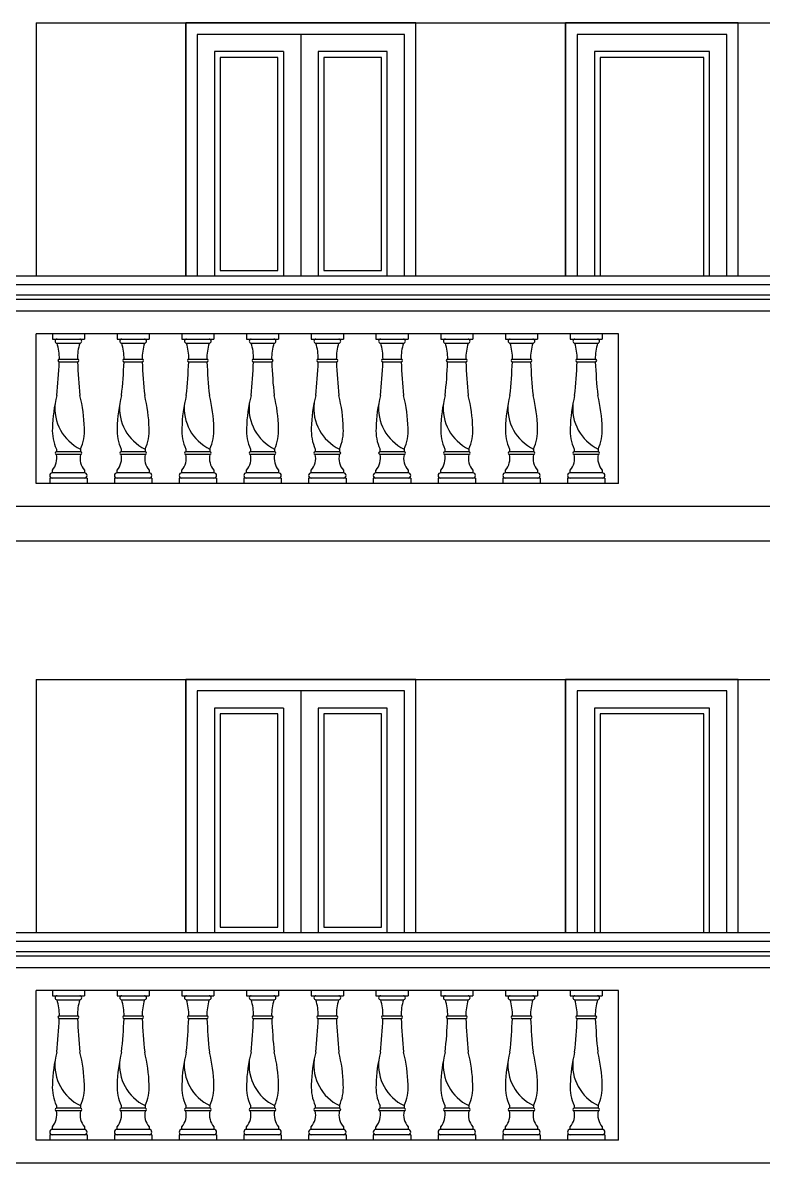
# Model space of a CAD drawing. Header units: metres. Extents: x 10 to 343, y 349 to 530.
# Drawn here: x 244.855 to 248.071, y 464.831 to 469.781 of the extents above; entities that cross this region are included whole.
import ezdxf

# ---------------------------------------------------------------- set-up
doc = ezdxf.new("R2010")
doc.units = ezdxf.units.M

msp = doc.modelspace()

# ---------------------------------------------------------------- linework, layer by layer
at = {"ltscale": 400}
for p, q in [((244.9127, 469.7812), (248.1927, 469.7812)), ((244.9127, 469.7812), (244.9127, 468.6812)), ((245.5627, 468.6812), (245.5627, 469.7812)), ((246.5627, 469.7812), (245.5627, 469.7812)), ((245.5627, 469.7812), (245.5627, 468.6812)), ((246.5627, 469.7812), (245.5627, 469.7812)), ((246.5627, 468.6812), (246.5627, 469.7812)), ((246.5627, 468.6812), (246.5627, 469.7812)), ((247.2127, 468.6812), (247.2127, 469.7812)), ((247.9627, 468.6812), (247.9627, 469.7812)), ((246.5127, 469.7312), (245.6127, 469.7312)), ((245.6127, 469.7312), (245.6127, 468.6812)), ((246.0627, 469.7312), (246.0627, 468.6812)), ((246.5127, 468.6812), (246.5127, 469.7312)), ((245.9877, 469.6562), (245.6877, 469.6562)), ((245.6877, 469.6562), (245.6877, 468.6812)), ((245.9877, 469.6562), (245.9877, 468.6812)), ((246.4377, 469.6562), (246.1377, 469.6562)), ((246.1377, 469.6562), (246.1377, 468.6812)), ((246.4377, 468.6812), (246.4377, 469.6562)), ((248.2927, 468.6812), (242.3327, 468.6812)), ((248.2927, 468.6437), (242.3327, 468.6437)), ((243.1827, 468.5312), (248.1927, 468.5312)), ((244.9127, 467.7812), (244.9127, 468.4312)), ((247.4427, 468.4312), (244.9127, 468.4312)), ((247.4427, 467.7812), (247.4427, 468.4312)), ((247.4427, 467.7812), (244.9127, 467.7812)), ((248.2427, 467.6812), (242.3827, 467.6812)), ((248.2427, 467.5312), (242.3827, 467.5312)), ((244.9127, 466.9312), (248.1927, 466.9312)), ((244.9127, 466.9312), (244.9127, 465.8312)), ((245.5627, 465.8312), (245.5627, 466.9312)), ((246.5627, 466.9312), (245.5627, 466.9312)), ((245.5627, 466.9312), (245.5627, 465.8312)), ((246.5627, 466.9312), (245.5627, 466.9312)), ((246.5627, 465.8312), (246.5627, 466.9312)), ((246.5627, 465.8312), (246.5627, 466.9312)), ((247.2127, 465.8312), (247.2127, 466.9312)), ((247.9627, 465.8312), (247.9627, 466.9312)), ((246.5127, 466.8812), (245.6127, 466.8812)), ((245.6127, 466.8812), (245.6127, 465.8312)), ((246.0627, 466.8812), (246.0627, 465.8312)), ((246.5127, 465.8312), (246.5127, 466.8812)), ((245.9877, 466.8062), (245.6877, 466.8062)), ((245.6877, 466.8062), (245.6877, 465.8312)), ((245.9877, 466.8062), (245.9877, 465.8312)), ((246.4377, 466.8062), (246.1377, 466.8062)), ((246.1377, 466.8062), (246.1377, 465.8312)), ((246.4377, 465.8312), (246.4377, 466.8062)), ((248.2927, 465.8312), (242.3327, 465.8312)), ((248.2927, 465.7937), (242.3327, 465.7937)), ((243.1827, 465.6812), (248.1927, 465.6812)), ((244.9127, 464.9312), (244.9127, 465.5812)), ((247.4427, 465.5812), (244.9127, 465.5812)), ((247.4427, 464.9312), (247.4427, 465.5812)), ((247.4427, 464.9312), (244.9127, 464.9312)), ((248.2427, 464.8312), (242.3827, 464.8312))]:
    msp.add_line(p, q, dxfattribs=at)
for p, q in [((244.7977, 468.6), (248.2468, 468.6)), ((244.7977, 468.5812), (248.2407, 468.5812)), ((244.7977, 465.75), (248.2468, 465.75)), ((244.7977, 465.7312), (248.2407, 465.7312))]:
    msp.add_line(p, q)
at = {"color": 8}
for p, q in [((244.9836, 468.4312), (244.9836, 468.408)), ((245.1229, 468.4312), (245.1229, 468.408)), ((245.2647, 468.4312), (245.2647, 468.408)), ((245.404, 468.4312), (245.404, 468.408)), ((245.5458, 468.4312), (245.5458, 468.408)), ((245.6851, 468.4312), (245.6851, 468.408)), ((245.8269, 468.4312), (245.8269, 468.408)), ((245.9662, 468.4312), (245.9662, 468.408)), ((246.108, 468.4312), (246.108, 468.408)), ((246.2473, 468.4312), (246.2473, 468.408)), ((246.3891, 468.4312), (246.3891, 468.408)), ((246.5284, 468.4312), (246.5284, 468.408)), ((246.6702, 468.4312), (246.6702, 468.408)), ((246.8095, 468.4312), (246.8095, 468.408)), ((246.9514, 468.4312), (246.9514, 468.408)), ((247.0906, 468.4312), (247.0906, 468.408)), ((247.2325, 468.4312), (247.2325, 468.408)), ((247.3718, 468.4312), (247.3718, 468.408)), ((244.9836, 468.408), (245.1229, 468.408)), ((245.0039, 468.3906), (245.1026, 468.3906)), ((245.2647, 468.408), (245.404, 468.408)), ((245.285, 468.3906), (245.3837, 468.3906)), ((245.5458, 468.408), (245.6851, 468.408)), ((245.5661, 468.3906), (245.6648, 468.3906)), ((245.8269, 468.408), (245.9662, 468.408)), ((245.8472, 468.3906), (245.9459, 468.3906)), ((246.108, 468.408), (246.2473, 468.408)), ((246.1283, 468.3906), (246.227, 468.3906)), ((246.3891, 468.408), (246.5284, 468.408)), ((246.4094, 468.3906), (246.5081, 468.3906)), ((246.6702, 468.408), (246.8095, 468.408)), ((246.6906, 468.3906), (246.7892, 468.3906)), ((246.9514, 468.408), (247.0906, 468.408)), ((246.9717, 468.3906), (247.0703, 468.3906)), ((247.2325, 468.408), (247.3718, 468.408)), ((247.2528, 468.3906), (247.3514, 468.3906)), ((245.0137, 468.321), (245.0928, 468.321)), ((245.2948, 468.321), (245.3739, 468.321)), ((245.5759, 468.321), (245.655, 468.321)), ((245.857, 468.321), (245.9361, 468.321)), ((246.1381, 468.321), (246.2172, 468.321)), ((246.4192, 468.321), (246.4983, 468.321)), ((246.7003, 468.321), (246.7794, 468.321)), ((246.9815, 468.321), (247.0605, 468.321)), ((247.2626, 468.321), (247.3417, 468.321)), ((245.0137, 468.3094), (245.0928, 468.3094)), ((245.2948, 468.3094), (245.3739, 468.3094)), ((245.5759, 468.3094), (245.655, 468.3094)), ((245.857, 468.3094), (245.9361, 468.3094)), ((246.1381, 468.3094), (246.2172, 468.3094)), ((246.4192, 468.3094), (246.4983, 468.3094)), ((246.7003, 468.3094), (246.7794, 468.3094)), ((246.9815, 468.3094), (247.0605, 468.3094)), ((247.2626, 468.3094), (247.3417, 468.3094)), ((245.001, 467.9311), (245.001, 467.9195)), ((245.1055, 467.9311), (245.1055, 467.9195)), ((245.2821, 467.9311), (245.2821, 467.9195)), ((245.3866, 467.9311), (245.3866, 467.9195)), ((245.5632, 467.9311), (245.5632, 467.9195)), ((245.6677, 467.9311), (245.6677, 467.9195)), ((245.8443, 467.9311), (245.8443, 467.9195)), ((245.9488, 467.9311), (245.9488, 467.9195)), ((246.1254, 467.9311), (246.1254, 467.9195)), ((246.2299, 467.9311), (246.2299, 467.9195)), ((246.4065, 467.9311), (246.4065, 467.9195)), ((246.511, 467.9311), (246.511, 467.9195)), ((246.6877, 467.9311), (246.6877, 467.9195)), ((246.7921, 467.9311), (246.7921, 467.9195)), ((246.9688, 467.9311), (246.9688, 467.9195)), ((247.0732, 467.9311), (247.0732, 467.9195)), ((247.2499, 467.9311), (247.2499, 467.9195)), ((247.3543, 467.9311), (247.3543, 467.9195)), ((245.1055, 467.9195), (245.001, 467.9195)), ((245.1055, 467.9079), (245.001, 467.9079)), ((245.3866, 467.9195), (245.2821, 467.9195)), ((245.3866, 467.9079), (245.2821, 467.9079)), ((245.6677, 467.9195), (245.5632, 467.9195)), ((245.6677, 467.9079), (245.5632, 467.9079)), ((245.9488, 467.9195), (245.8443, 467.9195)), ((245.9488, 467.9079), (245.8443, 467.9079)), ((246.2299, 467.9195), (246.1254, 467.9195)), ((246.2299, 467.9079), (246.1254, 467.9079)), ((246.511, 467.9195), (246.4065, 467.9195)), ((246.511, 467.9079), (246.4065, 467.9079)), ((246.7921, 467.9195), (246.6877, 467.9195)), ((246.7921, 467.9079), (246.6877, 467.9079)), ((247.0732, 467.9195), (246.9688, 467.9195)), ((247.0732, 467.9079), (246.9688, 467.9079)), ((247.3543, 467.9195), (247.2499, 467.9195)), ((247.3543, 467.9079), (247.2499, 467.9079)), ((244.9836, 467.8277), (244.9836, 467.8393)), ((245.1229, 467.8277), (244.9836, 467.8277)), ((245.1229, 467.8393), (245.1229, 467.8277)), ((245.2647, 467.8277), (245.2647, 467.8393)), ((245.404, 467.8277), (245.2647, 467.8277)), ((245.404, 467.8393), (245.404, 467.8277)), ((245.5458, 467.8277), (245.5458, 467.8393)), ((245.6851, 467.8277), (245.5458, 467.8277)), ((245.6851, 467.8393), (245.6851, 467.8277)), ((245.8269, 467.8277), (245.8269, 467.8393)), ((245.9662, 467.8277), (245.8269, 467.8277)), ((245.9662, 467.8393), (245.9662, 467.8277)), ((246.108, 467.8277), (246.108, 467.8393)), ((246.2473, 467.8277), (246.108, 467.8277)), ((246.2473, 467.8393), (246.2473, 467.8277)), ((246.3891, 467.8277), (246.3891, 467.8393)), ((246.5284, 467.8277), (246.3891, 467.8277)), ((246.5284, 467.8393), (246.5284, 467.8277)), ((246.6702, 467.8277), (246.6702, 467.8393)), ((246.8095, 467.8277), (246.6702, 467.8277)), ((246.8095, 467.8393), (246.8095, 467.8277)), ((246.9514, 467.8277), (246.9514, 467.8393)), ((247.0906, 467.8277), (246.9514, 467.8277)), ((247.0906, 467.8393), (247.0906, 467.8277)), ((247.2325, 467.8277), (247.2325, 467.8393)), ((247.3718, 467.8277), (247.2325, 467.8277)), ((247.3718, 467.8393), (247.3718, 467.8277)), ((245.1345, 467.8044), (244.972, 467.8044)), ((244.972, 467.8044), (244.972, 467.7812)), ((245.1345, 467.8044), (245.1345, 467.7812)), ((245.4156, 467.8044), (245.2531, 467.8044)), ((245.2531, 467.8044), (245.2531, 467.7812)), ((245.4156, 467.8044), (245.4156, 467.7812)), ((245.6967, 467.8044), (245.5342, 467.8044)), ((245.5342, 467.8044), (245.5342, 467.7812)), ((245.6967, 467.8044), (245.6967, 467.7812)), ((245.9778, 467.8044), (245.8153, 467.8044)), ((245.8153, 467.8044), (245.8153, 467.7812)), ((245.9778, 467.8044), (245.9778, 467.7812)), ((246.2589, 467.8044), (246.0964, 467.8044)), ((246.0964, 467.8044), (246.0964, 467.7812)), ((246.2589, 467.8044), (246.2589, 467.7812)), ((246.54, 467.8044), (246.3775, 467.8044)), ((246.3775, 467.8044), (246.3775, 467.7812)), ((246.54, 467.8044), (246.54, 467.7812)), ((246.8211, 467.8044), (246.6586, 467.8044)), ((246.6586, 467.8044), (246.6586, 467.7812)), ((246.8211, 467.8044), (246.8211, 467.7812)), ((247.1022, 467.8044), (246.9397, 467.8044)), ((246.9397, 467.8044), (246.9397, 467.7812)), ((247.1022, 467.8044), (247.1022, 467.7812)), ((247.3834, 467.8044), (247.2209, 467.8044)), ((247.2209, 467.8044), (247.2209, 467.7812)), ((247.3834, 467.8044), (247.3834, 467.7812)), ((244.9836, 465.5812), (244.9836, 465.558)), ((244.9836, 465.558), (245.1229, 465.558)), ((245.1229, 465.5812), (245.1229, 465.558)), ((245.2647, 465.5812), (245.2647, 465.558)), ((245.2647, 465.558), (245.404, 465.558)), ((245.404, 465.5812), (245.404, 465.558)), ((245.5458, 465.5812), (245.5458, 465.558)), ((245.5458, 465.558), (245.6851, 465.558)), ((245.6851, 465.5812), (245.6851, 465.558)), ((245.8269, 465.5812), (245.8269, 465.558)), ((245.8269, 465.558), (245.9662, 465.558)), ((245.9662, 465.5812), (245.9662, 465.558)), ((246.108, 465.5812), (246.108, 465.558)), ((246.108, 465.558), (246.2473, 465.558)), ((246.2473, 465.5812), (246.2473, 465.558)), ((246.3891, 465.5812), (246.3891, 465.558)), ((246.3891, 465.558), (246.5284, 465.558)), ((246.5284, 465.5812), (246.5284, 465.558)), ((246.6702, 465.5812), (246.6702, 465.558)), ((246.6702, 465.558), (246.8095, 465.558)), ((246.8095, 465.5812), (246.8095, 465.558)), ((246.9514, 465.5812), (246.9514, 465.558)), ((246.9514, 465.558), (247.0906, 465.558)), ((247.0906, 465.5812), (247.0906, 465.558)), ((247.2325, 465.5812), (247.2325, 465.558)), ((247.2325, 465.558), (247.3718, 465.558)), ((247.3718, 465.5812), (247.3718, 465.558)), ((245.0039, 465.5406), (245.1026, 465.5406)), ((245.285, 465.5406), (245.3837, 465.5406)), ((245.5661, 465.5406), (245.6648, 465.5406)), ((245.8472, 465.5406), (245.9459, 465.5406)), ((246.1283, 465.5406), (246.227, 465.5406)), ((246.4094, 465.5406), (246.5081, 465.5406)), ((246.6906, 465.5406), (246.7892, 465.5406)), ((246.9717, 465.5406), (247.0703, 465.5406)), ((247.2528, 465.5406), (247.3514, 465.5406)), ((245.0137, 465.471), (245.0928, 465.471)), ((245.0137, 465.4594), (245.0928, 465.4594)), ((245.2948, 465.471), (245.3739, 465.471)), ((245.2948, 465.4594), (245.3739, 465.4594)), ((245.5759, 465.471), (245.655, 465.471)), ((245.5759, 465.4594), (245.655, 465.4594)), ((245.857, 465.471), (245.9361, 465.471)), ((245.857, 465.4594), (245.9361, 465.4594)), ((246.1381, 465.471), (246.2172, 465.471)), ((246.1381, 465.4594), (246.2172, 465.4594)), ((246.4192, 465.471), (246.4983, 465.471)), ((246.4192, 465.4594), (246.4983, 465.4594)), ((246.7003, 465.471), (246.7794, 465.471)), ((246.7003, 465.4594), (246.7794, 465.4594)), ((246.9815, 465.471), (247.0605, 465.471)), ((246.9815, 465.4594), (247.0605, 465.4594)), ((247.2626, 465.471), (247.3417, 465.471)), ((247.2626, 465.4594), (247.3417, 465.4594)), ((245.001, 465.0811), (245.001, 465.0695)), ((245.1055, 465.0695), (245.001, 465.0695)), ((245.1055, 465.0579), (245.001, 465.0579)), ((245.1055, 465.0811), (245.1055, 465.0695)), ((245.2821, 465.0811), (245.2821, 465.0695)), ((245.3866, 465.0695), (245.2821, 465.0695)), ((245.3866, 465.0579), (245.2821, 465.0579)), ((245.3866, 465.0811), (245.3866, 465.0695)), ((245.5632, 465.0811), (245.5632, 465.0695)), ((245.6677, 465.0695), (245.5632, 465.0695)), ((245.6677, 465.0579), (245.5632, 465.0579)), ((245.6677, 465.0811), (245.6677, 465.0695)), ((245.8443, 465.0811), (245.8443, 465.0695)), ((245.9488, 465.0695), (245.8443, 465.0695)), ((245.9488, 465.0579), (245.8443, 465.0579)), ((245.9488, 465.0811), (245.9488, 465.0695)), ((246.1254, 465.0811), (246.1254, 465.0695)), ((246.2299, 465.0695), (246.1254, 465.0695)), ((246.2299, 465.0579), (246.1254, 465.0579)), ((246.2299, 465.0811), (246.2299, 465.0695)), ((246.4065, 465.0811), (246.4065, 465.0695)), ((246.511, 465.0695), (246.4065, 465.0695)), ((246.511, 465.0579), (246.4065, 465.0579)), ((246.511, 465.0811), (246.511, 465.0695)), ((246.6877, 465.0811), (246.6877, 465.0695)), ((246.7921, 465.0695), (246.6877, 465.0695)), ((246.7921, 465.0579), (246.6877, 465.0579)), ((246.7921, 465.0811), (246.7921, 465.0695)), ((246.9688, 465.0811), (246.9688, 465.0695)), ((247.0732, 465.0695), (246.9688, 465.0695)), ((247.0732, 465.0579), (246.9688, 465.0579)), ((247.0732, 465.0811), (247.0732, 465.0695)), ((247.2499, 465.0811), (247.2499, 465.0695)), ((247.3543, 465.0695), (247.2499, 465.0695)), ((247.3543, 465.0579), (247.2499, 465.0579)), ((247.3543, 465.0811), (247.3543, 465.0695)), ((245.1345, 464.9544), (244.972, 464.9544)), ((244.972, 464.9544), (244.972, 464.9312)), ((244.9836, 464.9777), (244.9836, 464.9893)), ((245.1229, 464.9777), (244.9836, 464.9777)), ((245.1229, 464.9893), (245.1229, 464.9777)), ((245.1345, 464.9544), (245.1345, 464.9312)), ((245.4156, 464.9544), (245.2531, 464.9544)), ((245.2531, 464.9544), (245.2531, 464.9312)), ((245.2647, 464.9777), (245.2647, 464.9893)), ((245.404, 464.9777), (245.2647, 464.9777)), ((245.404, 464.9893), (245.404, 464.9777)), ((245.4156, 464.9544), (245.4156, 464.9312)), ((245.6967, 464.9544), (245.5342, 464.9544)), ((245.5342, 464.9544), (245.5342, 464.9312)), ((245.5458, 464.9777), (245.5458, 464.9893)), ((245.6851, 464.9777), (245.5458, 464.9777)), ((245.6851, 464.9893), (245.6851, 464.9777)), ((245.6967, 464.9544), (245.6967, 464.9312)), ((245.9778, 464.9544), (245.8153, 464.9544)), ((245.8153, 464.9544), (245.8153, 464.9312)), ((245.8269, 464.9777), (245.8269, 464.9893)), ((245.9662, 464.9777), (245.8269, 464.9777)), ((245.9662, 464.9893), (245.9662, 464.9777)), ((245.9778, 464.9544), (245.9778, 464.9312)), ((246.2589, 464.9544), (246.0964, 464.9544)), ((246.0964, 464.9544), (246.0964, 464.9312)), ((246.108, 464.9777), (246.108, 464.9893)), ((246.2473, 464.9777), (246.108, 464.9777)), ((246.2473, 464.9893), (246.2473, 464.9777)), ((246.2589, 464.9544), (246.2589, 464.9312)), ((246.54, 464.9544), (246.3775, 464.9544)), ((246.3775, 464.9544), (246.3775, 464.9312)), ((246.3891, 464.9777), (246.3891, 464.9893)), ((246.5284, 464.9777), (246.3891, 464.9777)), ((246.5284, 464.9893), (246.5284, 464.9777)), ((246.54, 464.9544), (246.54, 464.9312)), ((246.8211, 464.9544), (246.6586, 464.9544)), ((246.6586, 464.9544), (246.6586, 464.9312)), ((246.6702, 464.9777), (246.6702, 464.9893)), ((246.8095, 464.9777), (246.6702, 464.9777)), ((246.8095, 464.9893), (246.8095, 464.9777)), ((246.8211, 464.9544), (246.8211, 464.9312)), ((247.1022, 464.9544), (246.9397, 464.9544)), ((246.9397, 464.9544), (246.9397, 464.9312)), ((246.9514, 464.9777), (246.9514, 464.9893)), ((247.0906, 464.9777), (246.9514, 464.9777)), ((247.0906, 464.9893), (247.0906, 464.9777)), ((247.1022, 464.9544), (247.1022, 464.9312)), ((247.3834, 464.9544), (247.2209, 464.9544)), ((247.2209, 464.9544), (247.2209, 464.9312)), ((247.2325, 464.9777), (247.2325, 464.9893)), ((247.3718, 464.9777), (247.2325, 464.9777)), ((247.3718, 464.9893), (247.3718, 464.9777)), ((247.3834, 464.9544), (247.3834, 464.9312))]:
    msp.add_line(p, q, dxfattribs=at)
at = {"ltscale": 400}
for points in [[(247.9627, 469.7812), (247.2127, 469.7812), (247.2127, 468.6812)], [(247.9627, 468.6812), (247.9627, 469.7812)], [(247.9127, 468.6812), (247.9127, 469.7312), (247.2627, 469.7312), (247.2627, 468.6812)], [(247.8377, 468.6812), (247.8377, 469.6562), (247.3377, 469.6562), (247.3377, 468.6812)], [(247.8127, 468.6812), (247.8127, 469.6312), (247.3627, 469.6312), (247.3627, 468.6812)], [(247.9627, 466.9312), (247.2127, 466.9312), (247.2127, 465.8312)], [(247.9627, 465.8312), (247.9627, 466.9312)], [(247.9127, 465.8312), (247.9127, 466.8812), (247.2627, 466.8812), (247.2627, 465.8312)], [(247.8377, 465.8312), (247.8377, 466.8062), (247.3377, 466.8062), (247.3377, 465.8312)], [(247.8127, 465.8312), (247.8127, 466.7812), (247.3627, 466.7812), (247.3627, 465.8312)]]:
    msp.add_lwpolyline(points, dxfattribs=at)
for points in [[(245.9627, 469.6312), (245.7127, 469.6312), (245.7127, 468.7062), (245.9627, 468.7062)], [(246.4127, 469.6312), (246.1627, 469.6312), (246.1627, 468.7062), (246.4127, 468.7062)], [(245.9627, 466.7812), (245.7127, 466.7812), (245.7127, 465.8562), (245.9627, 465.8562)], [(246.4127, 466.7812), (246.1627, 466.7812), (246.1627, 465.8562), (246.4127, 465.8562)]]:
    msp.add_lwpolyline(points, close=True, dxfattribs=at)
at = {"color": 8}
for centre, radius, start, end in [((245.0039, 468.3993), 0.00871, 90, 270), ((244.7846, 468.3231), 0.2294, 359.478, 17.1243), ((245.3218, 468.3231), 0.2294, 162.8757, 180.522), ((245.1026, 468.3993), 0.00871, 270, 90), ((245.285, 468.3993), 0.00871, 90, 270), ((245.0657, 468.3231), 0.2294, 359.478, 17.1243), ((245.6029, 468.3231), 0.2294, 162.8757, 180.522), ((245.3837, 468.3993), 0.00871, 270, 90), ((245.5661, 468.3993), 0.00871, 90, 270), ((245.3469, 468.3231), 0.2294, 359.478, 17.1243), ((245.884, 468.3231), 0.2294, 162.8757, 180.522), ((245.6648, 468.3993), 0.00871, 270, 90), ((245.8472, 468.3993), 0.00871, 90, 270), ((245.628, 468.3231), 0.2294, 359.478, 17.1243), ((246.1651, 468.3231), 0.2294, 162.8757, 180.522), ((245.9459, 468.3993), 0.00871, 270, 90), ((246.1283, 468.3993), 0.00871, 90, 270), ((245.9091, 468.3231), 0.2294, 359.478, 17.1243), ((246.4462, 468.3231), 0.2294, 162.8757, 180.522), ((246.227, 468.3993), 0.00871, 270, 90), ((246.4094, 468.3993), 0.00871, 90, 270), ((246.1902, 468.3231), 0.2294, 359.478, 17.1243), ((246.7274, 468.3231), 0.2294, 162.8757, 180.522), ((246.5081, 468.3993), 0.00871, 270, 90), ((246.6906, 468.3993), 0.00871, 90, 270), ((246.4713, 468.3231), 0.2294, 359.478, 17.1243), ((247.0085, 468.3231), 0.2294, 162.8757, 180.522), ((246.7892, 468.3993), 0.00871, 270, 90), ((246.9717, 468.3993), 0.00871, 90, 270), ((246.7524, 468.3231), 0.2294, 359.478, 17.1243), ((247.2896, 468.3231), 0.2294, 162.8757, 180.522), ((247.0703, 468.3993), 0.00871, 270, 90), ((247.2528, 468.3993), 0.00871, 90, 270), ((247.0335, 468.3231), 0.2294, 359.478, 17.1243), ((247.5707, 468.3231), 0.2294, 162.8757, 180.522), ((247.3514, 468.3993), 0.00871, 270, 90), ((245.0137, 468.3152), 0.0058, 90, 90), ((245.0137, 468.3152), 0.0058, 90, 270), ((245.0928, 468.3152), 0.0058, 270, 90), ((245.2948, 468.3152), 0.0058, 90, 90), ((245.2948, 468.3152), 0.0058, 90, 270), ((245.3739, 468.3152), 0.0058, 270, 90), ((245.5759, 468.3152), 0.0058, 90, 90), ((245.5759, 468.3152), 0.0058, 90, 270), ((245.655, 468.3152), 0.0058, 270, 90), ((245.857, 468.3152), 0.0058, 90, 90), ((245.857, 468.3152), 0.0058, 90, 270), ((245.9361, 468.3152), 0.0058, 270, 90), ((246.1381, 468.3152), 0.0058, 90, 90), ((246.1381, 468.3152), 0.0058, 90, 270), ((246.2172, 468.3152), 0.0058, 270, 90), ((246.4192, 468.3152), 0.0058, 90, 90), ((246.4192, 468.3152), 0.0058, 90, 270), ((246.4983, 468.3152), 0.0058, 270, 90), ((246.7003, 468.3152), 0.0058, 90, 90), ((246.7003, 468.3152), 0.0058, 90, 270), ((246.7794, 468.3152), 0.0058, 270, 90), ((246.9815, 468.3152), 0.0058, 90, 90), ((246.9815, 468.3152), 0.0058, 90, 270), ((247.0605, 468.3152), 0.0058, 270, 90), ((247.2626, 468.3152), 0.0058, 90, 90), ((247.2626, 468.3152), 0.0058, 90, 270), ((247.3417, 468.3152), 0.0058, 270, 90), ((242.3943, 468.4272), 2.622, 354.2273, 357.4236), ((247.7121, 468.4272), 2.622, 182.5764, 185.7727), ((242.6755, 468.4272), 2.622, 354.2273, 357.4236), ((247.9932, 468.4272), 2.622, 182.5764, 185.7727), ((242.9566, 468.4272), 2.622, 354.2273, 357.4236), ((248.2743, 468.4272), 2.622, 182.5764, 185.7727), ((243.2377, 468.4272), 2.622, 354.2273, 357.4236), ((248.5554, 468.4272), 2.622, 182.5764, 185.7727), ((243.5188, 468.4272), 2.622, 354.2273, 357.4236), ((248.8365, 468.4272), 2.622, 182.5764, 185.7727), ((243.7999, 468.4272), 2.622, 354.2273, 357.4236), ((249.1177, 468.4272), 2.622, 182.5764, 185.7727), ((244.081, 468.4272), 2.622, 354.2273, 357.4236), ((249.3988, 468.4272), 2.622, 182.5764, 185.7727), ((244.3621, 468.4272), 2.622, 354.2273, 357.4236), ((249.6799, 468.4272), 2.622, 182.5764, 185.7727), ((244.6432, 468.4272), 2.622, 354.2273, 357.4236), ((249.961, 468.4272), 2.622, 182.5764, 185.7727), ((245.608, 468.009), 0.6244, 165.6729, 178.852), ((244.4984, 468.009), 0.6244, 1.148, 14.3271), ((245.8892, 468.009), 0.6244, 165.6729, 178.852), ((244.7795, 468.009), 0.6244, 1.148, 14.3271), ((246.1703, 468.009), 0.6244, 165.6729, 178.852), ((245.0606, 468.009), 0.6244, 1.148, 14.3271), ((246.4514, 468.009), 0.6244, 165.6729, 178.852), ((245.3417, 468.009), 0.6244, 1.148, 14.3271), ((246.7325, 468.009), 0.6244, 165.6729, 178.852), ((245.6228, 468.009), 0.6244, 1.148, 14.3271), ((247.0136, 468.009), 0.6244, 165.6729, 178.852), ((245.904, 468.009), 0.6244, 1.148, 14.3271), ((247.2947, 468.009), 0.6244, 165.6729, 178.852), ((246.1851, 468.009), 0.6244, 1.148, 14.3271), ((247.5758, 468.009), 0.6244, 165.6729, 178.852), ((246.4662, 468.009), 0.6244, 1.148, 14.3271), ((247.8569, 468.009), 0.6244, 165.6729, 178.852), ((246.7473, 468.009), 0.6244, 1.148, 14.3271), ((245.1734, 468.0109), 0.19, 176.7935, 204.824), ((244.933, 468.0109), 0.19, 335.176, 3.2065), ((245.4545, 468.0109), 0.19, 176.7935, 204.824), ((245.2141, 468.0109), 0.19, 335.176, 3.2065), ((245.7356, 468.0109), 0.19, 176.7935, 204.824), ((245.4953, 468.0109), 0.19, 335.176, 3.2065), ((246.0167, 468.0109), 0.19, 176.7935, 204.824), ((245.7764, 468.0109), 0.19, 335.176, 3.2065), ((246.2979, 468.0109), 0.19, 176.7935, 204.824), ((246.0575, 468.0109), 0.19, 335.176, 3.2065), ((246.579, 468.0109), 0.19, 176.7935, 204.824), ((246.3386, 468.0109), 0.19, 335.176, 3.2065), ((246.8601, 468.0109), 0.19, 176.7935, 204.824), ((246.6197, 468.0109), 0.19, 335.176, 3.2065), ((247.1412, 468.0109), 0.19, 176.7935, 204.824), ((246.9008, 468.0109), 0.19, 335.176, 3.2065), ((247.4223, 468.0109), 0.19, 176.7935, 204.824), ((247.1819, 468.0109), 0.19, 335.176, 3.2065), ((244.9231, 467.8911), 0.0797, 319.3784, 12.1474), ((245.001, 467.9137), 0.0058, 90, 270), ((245.001, 467.9137), 0.0058, 90, 270), ((245.1833, 467.8911), 0.0797, 167.8526, 220.6216), ((245.1055, 467.9137), 0.0058, 270, 90), ((245.2042, 467.8911), 0.0797, 319.3784, 12.1474), ((245.2821, 467.9137), 0.0058, 90, 270), ((245.2821, 467.9137), 0.0058, 90, 270), ((245.4644, 467.8911), 0.0797, 167.8526, 220.6216), ((245.3866, 467.9137), 0.0058, 270, 90), ((245.4853, 467.8911), 0.0797, 319.3784, 12.1474), ((245.5632, 467.9137), 0.0058, 90, 270), ((245.5632, 467.9137), 0.0058, 90, 270), ((245.7455, 467.8911), 0.0797, 167.8526, 220.6216), ((245.6677, 467.9137), 0.0058, 270, 90), ((245.7665, 467.8911), 0.0797, 319.3784, 12.1474), ((245.8443, 467.9137), 0.0058, 90, 270), ((245.8443, 467.9137), 0.0058, 90, 270), ((246.0267, 467.8911), 0.0797, 167.8526, 220.6216), ((245.9488, 467.9137), 0.0058, 270, 90), ((246.0476, 467.8911), 0.0797, 319.3784, 12.1474), ((246.1254, 467.9137), 0.0058, 90, 270), ((246.1254, 467.9137), 0.0058, 90, 270), ((246.3078, 467.8911), 0.0797, 167.8526, 220.6216), ((246.2299, 467.9137), 0.0058, 270, 90), ((246.3287, 467.8911), 0.0797, 319.3784, 12.1474), ((246.4065, 467.9137), 0.0058, 90, 270), ((246.4065, 467.9137), 0.0058, 90, 270), ((246.5889, 467.8911), 0.0797, 167.8526, 220.6216), ((246.511, 467.9137), 0.0058, 270, 90), ((246.6098, 467.8911), 0.0797, 319.3784, 12.1474), ((246.6877, 467.9137), 0.0058, 90, 270), ((246.6877, 467.9137), 0.0058, 90, 270), ((246.87, 467.8911), 0.0797, 167.8526, 220.6216), ((246.7921, 467.9137), 0.0058, 270, 90), ((246.8909, 467.8911), 0.0797, 319.3784, 12.1474), ((246.9688, 467.9137), 0.0058, 90, 270), ((246.9688, 467.9137), 0.0058, 90, 270), ((247.1511, 467.8911), 0.0797, 167.8526, 220.6216), ((247.0732, 467.9137), 0.0058, 270, 90), ((247.172, 467.8911), 0.0797, 319.3784, 12.1474), ((247.2499, 467.9137), 0.0058, 90, 270), ((247.2499, 467.9137), 0.0058, 90, 270), ((247.4322, 467.8911), 0.0797, 167.8526, 220.6216), ((247.3543, 467.9137), 0.0058, 270, 90), ((244.9836, 467.8161), 0.0116, 90, 270), ((245.1229, 467.8161), 0.0116, 270, 90), ((245.2647, 467.8161), 0.0116, 90, 270), ((245.404, 467.8161), 0.0116, 270, 90), ((245.5458, 467.8161), 0.0116, 90, 270), ((245.6851, 467.8161), 0.0116, 270, 90), ((245.8269, 467.8161), 0.0116, 90, 270), ((245.9662, 467.8161), 0.0116, 270, 90), ((246.108, 467.8161), 0.0116, 90, 270), ((246.2473, 467.8161), 0.0116, 270, 90), ((246.3891, 467.8161), 0.0116, 90, 270), ((246.5284, 467.8161), 0.0116, 270, 90), ((246.6702, 467.8161), 0.0116, 90, 270), ((246.8095, 467.8161), 0.0116, 270, 90), ((246.9514, 467.8161), 0.0116, 90, 270), ((247.0906, 467.8161), 0.0116, 270, 90), ((247.2325, 467.8161), 0.0116, 90, 270), ((247.3718, 467.8161), 0.0116, 270, 90), ((245.0039, 465.5493), 0.00871, 90, 270), ((245.1026, 465.5493), 0.00871, 270, 90), ((245.285, 465.5493), 0.00871, 90, 270), ((245.3837, 465.5493), 0.00871, 270, 90), ((245.5661, 465.5493), 0.00871, 90, 270), ((245.6648, 465.5493), 0.00871, 270, 90), ((245.8472, 465.5493), 0.00871, 90, 270), ((245.9459, 465.5493), 0.00871, 270, 90), ((246.1283, 465.5493), 0.00871, 90, 270), ((246.227, 465.5493), 0.00871, 270, 90), ((246.4094, 465.5493), 0.00871, 90, 270), ((246.5081, 465.5493), 0.00871, 270, 90), ((246.6906, 465.5493), 0.00871, 90, 270), ((246.7892, 465.5493), 0.00871, 270, 90), ((246.9717, 465.5493), 0.00871, 90, 270), ((247.0703, 465.5493), 0.00871, 270, 90), ((247.2528, 465.5493), 0.00871, 90, 270), ((247.3514, 465.5493), 0.00871, 270, 90), ((244.7846, 465.4731), 0.2294, 359.478, 17.1243), ((245.3218, 465.4731), 0.2294, 162.8757, 180.522), ((245.0657, 465.4731), 0.2294, 359.478, 17.1243), ((245.6029, 465.4731), 0.2294, 162.8757, 180.522), ((245.3469, 465.4731), 0.2294, 359.478, 17.1243), ((245.884, 465.4731), 0.2294, 162.8757, 180.522), ((245.628, 465.4731), 0.2294, 359.478, 17.1243), ((246.1651, 465.4731), 0.2294, 162.8757, 180.522), ((245.9091, 465.4731), 0.2294, 359.478, 17.1243), ((246.4462, 465.4731), 0.2294, 162.8757, 180.522), ((246.1902, 465.4731), 0.2294, 359.478, 17.1243), ((246.7274, 465.4731), 0.2294, 162.8757, 180.522), ((246.4713, 465.4731), 0.2294, 359.478, 17.1243), ((247.0085, 465.4731), 0.2294, 162.8757, 180.522), ((246.7524, 465.4731), 0.2294, 359.478, 17.1243), ((247.2896, 465.4731), 0.2294, 162.8757, 180.522), ((247.0335, 465.4731), 0.2294, 359.478, 17.1243), ((247.5707, 465.4731), 0.2294, 162.8757, 180.522), ((242.3943, 465.5772), 2.622, 354.2273, 357.4236), ((245.0137, 465.4652), 0.0058, 90, 90), ((245.0137, 465.4652), 0.0058, 90, 270), ((245.0928, 465.4652), 0.0058, 270, 90), ((247.7121, 465.5772), 2.622, 182.5764, 185.7727), ((242.6755, 465.5772), 2.622, 354.2273, 357.4236), ((245.2948, 465.4652), 0.0058, 90, 90), ((245.2948, 465.4652), 0.0058, 90, 270), ((245.3739, 465.4652), 0.0058, 270, 90), ((247.9932, 465.5772), 2.622, 182.5764, 185.7727), ((242.9566, 465.5772), 2.622, 354.2273, 357.4236), ((245.5759, 465.4652), 0.0058, 90, 90), ((245.5759, 465.4652), 0.0058, 90, 270), ((245.655, 465.4652), 0.0058, 270, 90), ((248.2743, 465.5772), 2.622, 182.5764, 185.7727), ((243.2377, 465.5772), 2.622, 354.2273, 357.4236), ((245.857, 465.4652), 0.0058, 90, 90), ((245.857, 465.4652), 0.0058, 90, 270), ((245.9361, 465.4652), 0.0058, 270, 90), ((248.5554, 465.5772), 2.622, 182.5764, 185.7727), ((243.5188, 465.5772), 2.622, 354.2273, 357.4236), ((246.1381, 465.4652), 0.0058, 90, 90), ((246.1381, 465.4652), 0.0058, 90, 270), ((246.2172, 465.4652), 0.0058, 270, 90), ((248.8365, 465.5772), 2.622, 182.5764, 185.7727), ((243.7999, 465.5772), 2.622, 354.2273, 357.4236), ((246.4192, 465.4652), 0.0058, 90, 90), ((246.4192, 465.4652), 0.0058, 90, 270), ((246.4983, 465.4652), 0.0058, 270, 90), ((249.1177, 465.5772), 2.622, 182.5764, 185.7727), ((244.081, 465.5772), 2.622, 354.2273, 357.4236), ((246.7003, 465.4652), 0.0058, 90, 90), ((246.7003, 465.4652), 0.0058, 90, 270), ((246.7794, 465.4652), 0.0058, 270, 90), ((249.3988, 465.5772), 2.622, 182.5764, 185.7727), ((244.3621, 465.5772), 2.622, 354.2273, 357.4236), ((246.9815, 465.4652), 0.0058, 90, 90), ((246.9815, 465.4652), 0.0058, 90, 270), ((247.0605, 465.4652), 0.0058, 270, 90), ((249.6799, 465.5772), 2.622, 182.5764, 185.7727), ((244.6432, 465.5772), 2.622, 354.2273, 357.4236), ((247.2626, 465.4652), 0.0058, 90, 90), ((247.2626, 465.4652), 0.0058, 90, 270), ((247.3417, 465.4652), 0.0058, 270, 90), ((249.961, 465.5772), 2.622, 182.5764, 185.7727), ((245.608, 465.159), 0.6244, 165.6729, 178.852), ((244.4984, 465.159), 0.6244, 1.148, 14.3271), ((245.8892, 465.159), 0.6244, 165.6729, 178.852), ((244.7795, 465.159), 0.6244, 1.148, 14.3271), ((246.1703, 465.159), 0.6244, 165.6729, 178.852), ((245.0606, 465.159), 0.6244, 1.148, 14.3271), ((246.4514, 465.159), 0.6244, 165.6729, 178.852), ((245.3417, 465.159), 0.6244, 1.148, 14.3271), ((246.7325, 465.159), 0.6244, 165.6729, 178.852), ((245.6228, 465.159), 0.6244, 1.148, 14.3271), ((247.0136, 465.159), 0.6244, 165.6729, 178.852), ((245.904, 465.159), 0.6244, 1.148, 14.3271), ((247.2947, 465.159), 0.6244, 165.6729, 178.852), ((246.1851, 465.159), 0.6244, 1.148, 14.3271), ((247.5758, 465.159), 0.6244, 165.6729, 178.852), ((246.4662, 465.159), 0.6244, 1.148, 14.3271), ((247.8569, 465.159), 0.6244, 165.6729, 178.852), ((246.7473, 465.159), 0.6244, 1.148, 14.3271), ((245.1734, 465.1609), 0.19, 176.7935, 204.824), ((244.933, 465.1609), 0.19, 335.176, 3.2065), ((245.4545, 465.1609), 0.19, 176.7935, 204.824), ((245.2141, 465.1609), 0.19, 335.176, 3.2065), ((245.7356, 465.1609), 0.19, 176.7935, 204.824), ((245.4953, 465.1609), 0.19, 335.176, 3.2065), ((246.0167, 465.1609), 0.19, 176.7935, 204.824), ((245.7764, 465.1609), 0.19, 335.176, 3.2065), ((246.2979, 465.1609), 0.19, 176.7935, 204.824), ((246.0575, 465.1609), 0.19, 335.176, 3.2065), ((246.579, 465.1609), 0.19, 176.7935, 204.824), ((246.3386, 465.1609), 0.19, 335.176, 3.2065), ((246.8601, 465.1609), 0.19, 176.7935, 204.824), ((246.6197, 465.1609), 0.19, 335.176, 3.2065), ((247.1412, 465.1609), 0.19, 176.7935, 204.824), ((246.9008, 465.1609), 0.19, 335.176, 3.2065), ((247.4223, 465.1609), 0.19, 176.7935, 204.824), ((247.1819, 465.1609), 0.19, 335.176, 3.2065), ((244.9231, 465.0411), 0.0797, 319.3784, 12.1474), ((245.001, 465.0637), 0.0058, 90, 270), ((245.001, 465.0637), 0.0058, 90, 270), ((245.1833, 465.0411), 0.0797, 167.8526, 220.6216), ((245.1055, 465.0637), 0.0058, 270, 90), ((245.2042, 465.0411), 0.0797, 319.3784, 12.1474), ((245.2821, 465.0637), 0.0058, 90, 270), ((245.2821, 465.0637), 0.0058, 90, 270), ((245.4644, 465.0411), 0.0797, 167.8526, 220.6216), ((245.3866, 465.0637), 0.0058, 270, 90), ((245.4853, 465.0411), 0.0797, 319.3784, 12.1474), ((245.5632, 465.0637), 0.0058, 90, 270), ((245.5632, 465.0637), 0.0058, 90, 270), ((245.7455, 465.0411), 0.0797, 167.8526, 220.6216), ((245.6677, 465.0637), 0.0058, 270, 90), ((245.7665, 465.0411), 0.0797, 319.3784, 12.1474), ((245.8443, 465.0637), 0.0058, 90, 270), ((245.8443, 465.0637), 0.0058, 90, 270), ((246.0267, 465.0411), 0.0797, 167.8526, 220.6216), ((245.9488, 465.0637), 0.0058, 270, 90), ((246.0476, 465.0411), 0.0797, 319.3784, 12.1474), ((246.1254, 465.0637), 0.0058, 90, 270), ((246.1254, 465.0637), 0.0058, 90, 270), ((246.3078, 465.0411), 0.0797, 167.8526, 220.6216), ((246.2299, 465.0637), 0.0058, 270, 90), ((246.3287, 465.0411), 0.0797, 319.3784, 12.1474), ((246.4065, 465.0637), 0.0058, 90, 270), ((246.4065, 465.0637), 0.0058, 90, 270), ((246.5889, 465.0411), 0.0797, 167.8526, 220.6216), ((246.511, 465.0637), 0.0058, 270, 90), ((246.6098, 465.0411), 0.0797, 319.3784, 12.1474), ((246.6877, 465.0637), 0.0058, 90, 270), ((246.6877, 465.0637), 0.0058, 90, 270), ((246.87, 465.0411), 0.0797, 167.8526, 220.6216), ((246.7921, 465.0637), 0.0058, 270, 90), ((246.8909, 465.0411), 0.0797, 319.3784, 12.1474), ((246.9688, 465.0637), 0.0058, 90, 270), ((246.9688, 465.0637), 0.0058, 90, 270), ((247.1511, 465.0411), 0.0797, 167.8526, 220.6216), ((247.0732, 465.0637), 0.0058, 270, 90), ((247.172, 465.0411), 0.0797, 319.3784, 12.1474), ((247.2499, 465.0637), 0.0058, 90, 270), ((247.2499, 465.0637), 0.0058, 90, 270), ((247.4322, 465.0411), 0.0797, 167.8526, 220.6216), ((247.3543, 465.0637), 0.0058, 270, 90), ((244.9836, 464.9661), 0.0116, 90, 270), ((245.1229, 464.9661), 0.0116, 270, 90), ((245.2647, 464.9661), 0.0116, 90, 270), ((245.404, 464.9661), 0.0116, 270, 90), ((245.5458, 464.9661), 0.0116, 90, 270), ((245.6851, 464.9661), 0.0116, 270, 90), ((245.8269, 464.9661), 0.0116, 90, 270), ((245.9662, 464.9661), 0.0116, 270, 90), ((246.108, 464.9661), 0.0116, 90, 270), ((246.2473, 464.9661), 0.0116, 270, 90), ((246.3891, 464.9661), 0.0116, 90, 270), ((246.5284, 464.9661), 0.0116, 270, 90), ((246.6702, 464.9661), 0.0116, 90, 270), ((246.8095, 464.9661), 0.0116, 270, 90), ((246.9514, 464.9661), 0.0116, 90, 270), ((247.0906, 464.9661), 0.0116, 270, 90), ((247.2325, 464.9661), 0.0116, 90, 270), ((247.3718, 464.9661), 0.0116, 270, 90)]:
    msp.add_arc(centre, radius, start, end, dxfattribs=at)
at = {"color": 8, "ltscale": 0.5}
for centre in [(245.1908, 468.1081), (245.4719, 468.1081), (245.753, 468.1081), (246.0341, 468.1081), (246.3153, 468.1081), (246.5964, 468.1081), (246.8775, 468.1081), (247.1586, 468.1081), (247.4397, 468.1081), (245.1908, 465.2581), (245.4719, 465.2581), (245.753, 465.2581), (246.0341, 465.2581), (246.3153, 465.2581), (246.5964, 465.2581), (246.8775, 465.2581), (247.1586, 465.2581), (247.4397, 465.2581)]:
    msp.add_arc(centre, 0.1965, 173.268, 244.2528, dxfattribs=at)

doc.saveas('drawing.dxf')
